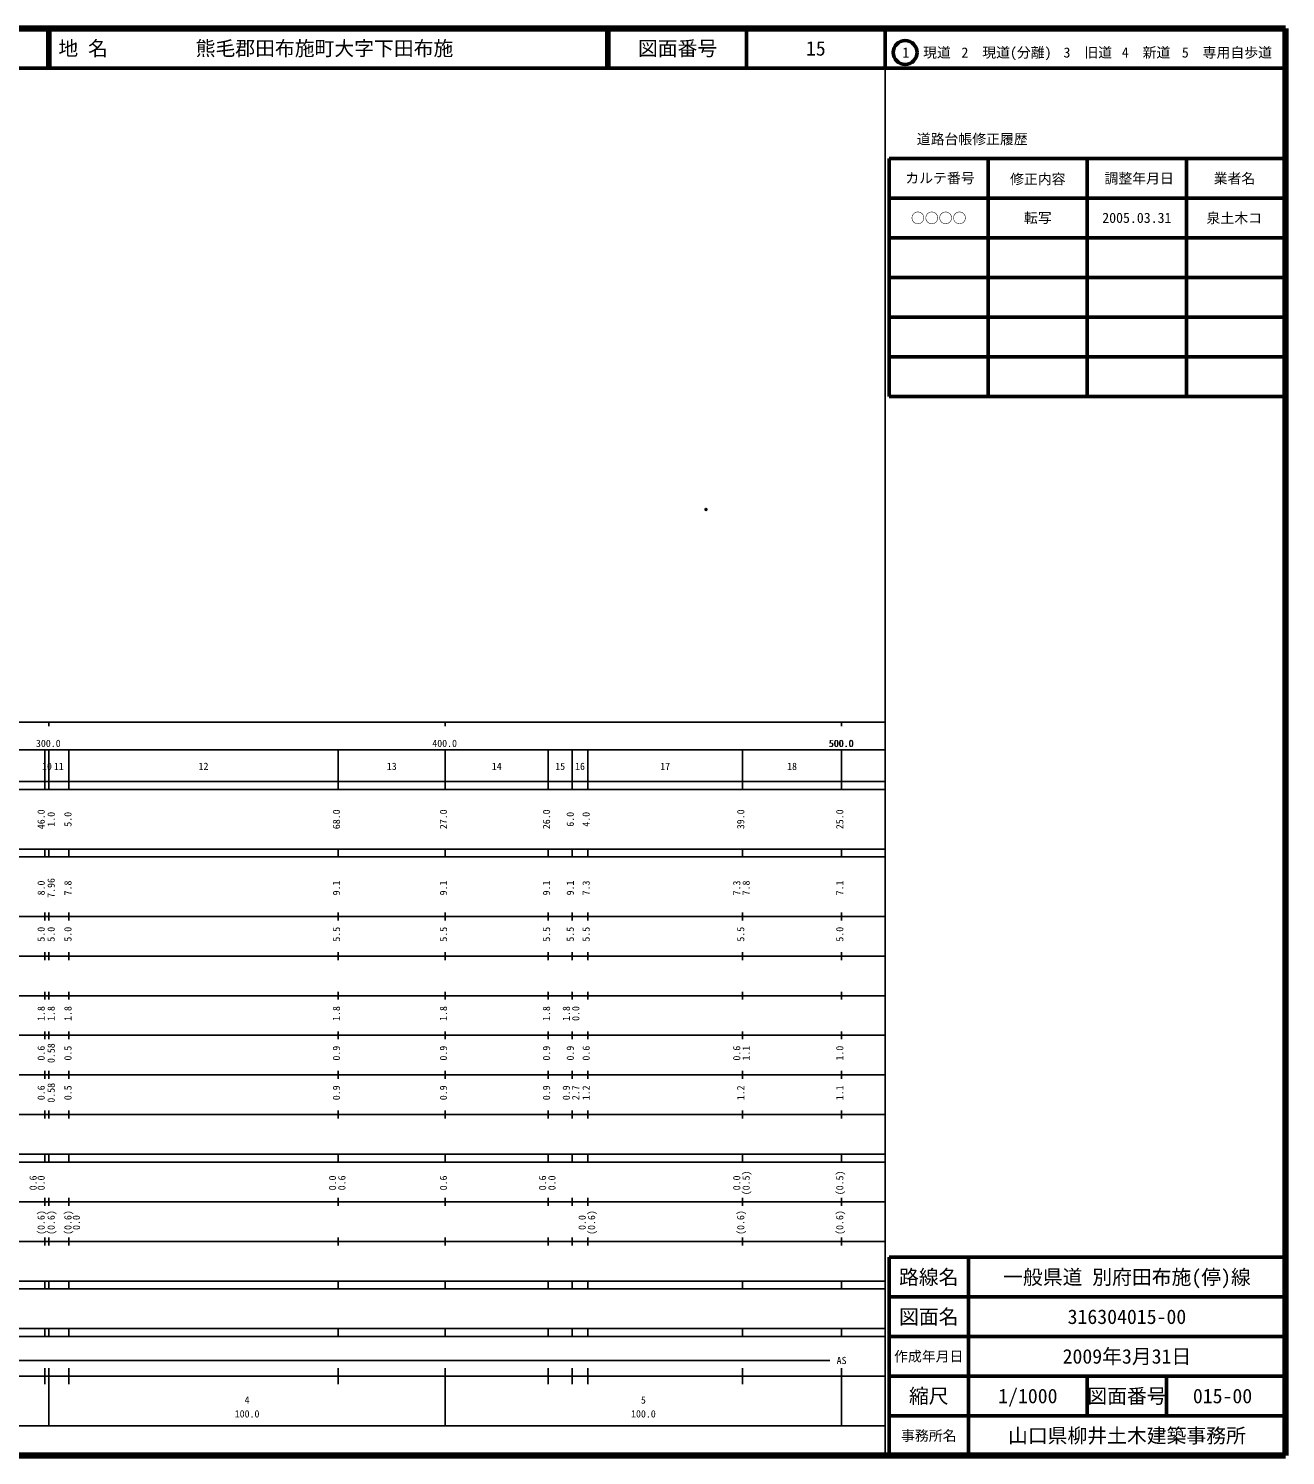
# Model space of a CAD drawing. Units: millimetres on the paper. Extents: x 40 to 680, y 20 to 380.
# Drawn here: x 362.9 to 680, y 20 to 380 of the extents above; entities that cross this region are included whole.
import ezdxf
from ezdxf.enums import TextEntityAlignment as Align

# ---------------------------------------------------------------- set-up
doc = ezdxf.new("R2010")
doc.units = ezdxf.units.MM
doc.header["$PDMODE"] = 32
doc.header["$PDSIZE"] = 0.5
doc.layers.add('M-OTRS', color=6, linetype='Continuous')
doc.layers.add('M-TTL-TXT', color=7, linetype='Continuous')
for name, color, linetype, lineweight in [('M-TTL', 2, 'Continuous', 140), ('M-TTL-BAND', 7, 'Continuous', 25), ('M-TTL-FRAM', 2, 'Continuous', 50), ('M-TTL-LINE', 7, 'Continuous', 50)]:
    doc.layers.add(name, color=color, linetype=linetype, lineweight=lineweight)
doc.styles.add('ＭＳ ゴシック', font='')
doc.styles.get('ＭＳ ゴシック').set_extended_font_data('MS Gothic')

msp = doc.modelspace()

# ---------------------------------------------------------------- linework, layer by layer
at = {"layer": 'M-OTRS'}
msp.add_point((533.789, 258.683), dxfattribs=at)
at = {"layer": 'M-TTL'}
for p, q in [((680, 380), (40, 380)), ((680, 20), (680, 380)), ((40, 20), (680, 20))]:
    msp.add_line(p, q, dxfattribs=at)
at = {"layer": 'M-TTL-BAND'}
for p, q in [((579, 20), (579, 370)), ((40, 205), (579, 205)), ((368, 205), (368, 204)), ((468, 205), (468, 204)), ((568, 205), (568, 204)), ((68, 198), (579, 198)), ((367, 188), (367, 198)), ((368, 188), (368, 198)), ((373, 188), (373, 198)), ((441, 188), (441, 198)), ((468, 188), (468, 198)), ((494, 188), (494, 198)), ((500, 188), (500, 198)), ((504, 188), (504, 198)), ((543, 188), (543, 198)), ((568, 188), (568, 198)), ((40, 190), (579, 190)), ((40, 188), (579, 188)), ((40, 173), (579, 173)), ((367, 171), (367, 173)), ((368, 171), (368, 173)), ((373, 171), (373, 173)), ((441, 171), (441, 173)), ((468, 171), (468, 173)), ((494, 171), (494, 173)), ((500, 171), (500, 173)), ((504, 171), (504, 173)), ((543, 171), (543, 173)), ((568, 171), (568, 173)), ((40, 171), (579, 171)), ((40, 156), (579, 156)), ((367, 155), (367, 157)), ((368, 155), (368, 157)), ((373, 155), (373, 157)), ((441, 155), (441, 157)), ((468, 155), (468, 157)), ((494, 155), (494, 157)), ((500, 155), (500, 157)), ((504, 155), (504, 157)), ((543, 155), (543, 157)), ((568, 155), (568, 157)), ((46, 146), (579, 146)), ((367, 145), (367, 147)), ((368, 145), (368, 147)), ((373, 145), (373, 147)), ((441, 145), (441, 147)), ((468, 145), (468, 147)), ((494, 145), (494, 147)), ((500, 145), (500, 147)), ((504, 145), (504, 147)), ((543, 145), (543, 147)), ((568, 145), (568, 147)), ((367, 135), (367, 137)), ((368, 135), (368, 137)), ((373, 135), (373, 137)), ((441, 135), (441, 137)), ((468, 135), (468, 137)), ((494, 135), (494, 137)), ((500, 135), (500, 137)), ((504, 135), (504, 137)), ((543, 135), (543, 137)), ((568, 135), (568, 137)), ((52, 136), (579, 136)), ((46, 126), (579, 126)), ((367, 125), (367, 127)), ((368, 125), (368, 127)), ((373, 125), (373, 127)), ((441, 125), (441, 127)), ((468, 125), (468, 127)), ((494, 125), (494, 127)), ((500, 125), (500, 127)), ((504, 125), (504, 127)), ((543, 125), (543, 127)), ((568, 125), (568, 127)), ((52, 116), (579, 116)), ((367, 115), (367, 117)), ((368, 115), (368, 117)), ((373, 115), (373, 117)), ((441, 115), (441, 117)), ((468, 115), (468, 117)), ((494, 115), (494, 117)), ((500, 115), (500, 117)), ((504, 115), (504, 117)), ((543, 115), (543, 117)), ((568, 115), (568, 117)), ((46, 106), (579, 106)), ((367, 105), (367, 107)), ((368, 105), (368, 107)), ((373, 105), (373, 107)), ((441, 105), (441, 107)), ((468, 105), (468, 107)), ((494, 105), (494, 107)), ((500, 105), (500, 107)), ((504, 105), (504, 107)), ((543, 105), (543, 107)), ((568, 105), (568, 107)), ((40, 96), (579, 96)), ((40, 94), (579, 94)), ((367, 94), (367, 96)), ((368, 94), (368, 96)), ((373, 94), (373, 96)), ((441, 94), (441, 96)), ((468, 94), (468, 96)), ((494, 94), (494, 96)), ((500, 94), (500, 96)), ((504, 94), (504, 96)), ((543, 94), (543, 96)), ((568, 94), (568, 96)), ((49, 84), (579, 84)), ((367, 83), (367, 85)), ((368, 83), (368, 85)), ((373, 83), (373, 85)), ((441, 83), (441, 85)), ((468, 83), (468, 85)), ((494, 83), (494, 85)), ((500, 83), (500, 85)), ((504, 83), (504, 85)), ((543, 83), (543, 85)), ((568, 83), (568, 85)), ((40, 74), (579, 74)), ((367, 73), (367, 75)), ((368, 73), (368, 75)), ((373, 73), (373, 75)), ((441, 73), (441, 75)), ((468, 73), (468, 75)), ((494, 73), (494, 75)), ((500, 73), (500, 75)), ((504, 73), (504, 75)), ((543, 73), (543, 75)), ((568, 73), (568, 75)), ((40, 64), (579, 64)), ((40, 62), (579, 62)), ((367, 62), (367, 64)), ((368, 62), (368, 64)), ((373, 62), (373, 64)), ((441, 62), (441, 64)), ((468, 62), (468, 64)), ((494, 62), (494, 64)), ((500, 62), (500, 64)), ((504, 62), (504, 64)), ((543, 62), (543, 64)), ((568, 62), (568, 64)), ((40, 52), (579, 52)), ((367, 50), (367, 52)), ((368, 50), (368, 52)), ((373, 50), (373, 52)), ((441, 50), (441, 52)), ((468, 50), (468, 52)), ((494, 50), (494, 52)), ((500, 50), (500, 52)), ((504, 50), (504, 52)), ((543, 50), (543, 52)), ((568, 50), (568, 52)), ((40, 50), (579, 50)), ((71, 44), (565, 44)), ((40, 40), (579, 40)), ((367, 38), (367, 42)), ((368, 27.5), (368, 42)), ((373, 38), (373, 42)), ((441, 38), (441, 42)), ((468, 27.5), (468, 42)), ((494, 38), (494, 42)), ((500, 38), (500, 42)), ((504, 38), (504, 42)), ((543, 38), (543, 42)), ((568, 27.5), (568, 42)), ((68, 27.5), (579, 27.5))]:
    msp.add_line(p, q, dxfattribs=at)
at = {"layer": 'M-TTL-FRAM'}
for p, q in [((580, 347.197), (580, 287.197)), ((580, 347.197), (680, 347.197)), ((580, 287.197), (680, 287.197)), ((680, 70), (580, 70)), ((580, 70), (580, 20))]:
    msp.add_line(p, q, dxfattribs=at)
at = {"layer": 'M-TTL-LINE'}
for p, q in [((367.75, 380), (367.75, 370)), ((368.25, 380), (368.25, 370)), ((508.747, 380), (508.747, 370)), ((509.247, 380), (509.247, 370)), ((543.997, 380), (543.997, 370)), ((579, 380), (579, 370)), ((40, 370), (680, 370)), ((605, 347.197), (605, 287.197)), ((630, 347.197), (630, 287.197)), ((655, 347.197), (655, 287.197)), ((580, 337.197), (680, 337.197)), ((580, 327.197), (680, 327.197)), ((580, 317.197), (680, 317.197)), ((580, 307.197), (680, 307.197)), ((580, 297.197), (680, 297.197)), ((600, 70), (600, 20)), ((680, 60), (580, 60)), ((680, 50), (580, 50)), ((680, 40), (580, 40)), ((630, 40), (630, 30)), ((650, 40), (650, 30)), ((680, 30), (580, 30))]:
    msp.add_line(p, q, dxfattribs=at)
msp.add_circle((584.031, 373.958), 3, dxfattribs=at)

# ---------------------------------------------------------------- texts
at = {"layer": 'M-TTL-BAND', "style": 'ＭＳ ゴシック'}
for s, p in [('300.0', (367.844, 198.195)), ('400.0', (467.844, 198.195)), ('500.0', (567.844, 198.195)), ('500.0', (568, 198.195)), ('10', (367.5, 192.405)), ('11', (370.5, 192.405)), ('12', (407, 192.405)), ('13', (454.5, 192.405)), ('14', (481, 192.405)), ('15', (497, 192.405)), ('16', (502, 192.405)), ('17', (523.5, 192.405)), ('18', (555.5, 192.405)), ('AS', (568, 42.5)), ('4', (418, 32.523)), ('5', (518, 32.523)), ('100.0', (418, 29.033)), ('100.0', (518, 29.033))]:
    msp.add_text(s, height=1.833, dxfattribs=at).set_placement(p, align=Align.BOTTOM_CENTER)
for s, p in [('46.0', (367.49, 180.5)), ('1.0', (370.017, 180.5)), ('5.0', (374.25, 180.5)), ('68.0', (442, 180.5)), ('27.0', (469, 180.5)), ('26.0', (495, 180.5)), ('6.0', (501, 180.5)), ('4.0', (505, 180.5)), ('39.0', (544, 180.5)), ('25.0', (569, 180.5)), ('8.0', (367.49, 163.174)), ('7.96', (370.017, 163.174)), ('7.8', (374.25, 163.174)), ('9.1', (442, 163.174)), ('9.1', (469, 163.174)), ('9.1', (495, 163.174)), ('9.1', (501, 163.174)), ('7.3', (505, 163.174)), ('7.3', (543, 163.174)), ('7.8', (545.37, 163.174)), ('7.1', (569, 163.174)), ('5.0', (367.49, 151.5)), ('5.0', (370.017, 151.5)), ('5.0', (374.25, 151.5)), ('5.5', (442, 151.5)), ('5.5', (469, 151.5)), ('5.5', (495, 151.5)), ('5.5', (501, 151.5)), ('5.5', (505, 151.5)), ('5.5', (544, 151.5)), ('5.0', (569, 151.5)), ('1.8', (367.49, 131.5)), ('1.8', (370.017, 131.5)), ('1.8', (374.25, 131.5)), ('1.8', (442, 131.5)), ('1.8', (469, 131.5)), ('1.8', (495, 131.5)), ('1.8', (500, 131.5)), ('0.0', (502.37, 131.5)), ('0.6', (367.49, 121.5)), ('0.58', (370.017, 121.5)), ('0.5', (374.25, 121.5)), ('0.9', (442, 121.5)), ('0.9', (469, 121.5)), ('0.9', (495, 121.5)), ('0.9', (501, 121.5)), ('0.6', (505, 121.5)), ('0.6', (543, 121.5)), ('1.1', (545.37, 121.5)), ('1.0', (569, 121.5)), ('0.6', (367.49, 111.5)), ('0.58', (370.017, 111.5)), ('0.5', (374.25, 111.5)), ('0.9', (442, 111.5)), ('0.9', (469, 111.5)), ('0.9', (495, 111.5)), ('0.9', (500, 111.5)), ('2.7', (502.37, 111.5)), ('1.2', (505, 111.5)), ('1.2', (544, 111.5)), ('1.1', (569, 111.5)), ('0.6', (365.455, 88.764)), ('0.0', (367.49, 88.764)), ('0.0', (441, 88.764)), ('0.6', (443.37, 88.764)), ('0.6', (469, 88.764)), ('0.6', (494, 88.764)), ('0.0', (496.37, 88.764)), ('0.0', (543, 88.764)), ('(0.5)', (545.37, 88.764)), ('(0.5)', (569, 88.764)), ('(0.6)', (367.49, 78.764)), ('(0.6)', (370.017, 78.764)), ('(0.6)', (374.25, 78.764)), ('0.0', (376.371, 78.764)), ('0.0', (504, 78.764)), ('(0.6)', (506.37, 78.764)), ('(0.6)', (544, 78.764)), ('(0.6)', (569, 78.764))]:
    msp.add_text(s, height=1.833, rotation=90, dxfattribs=at).set_placement(p, align=Align.BOTTOM_CENTER)
at = {"layer": 'M-TTL-TXT', "style": 'ＭＳ ゴシック'}
for s, p in [('地 名', (370.38, 375)), ('熊毛郡田布施町大字下田布施', (405.024, 375))]:
    msp.add_text(s, height=3.666, dxfattribs=at).set_placement(p, align=Align.MIDDLE_LEFT)
for s, height, p in [('図面番号', 3.666, (526.622, 375)), ('15', 3.666, (561.497, 375)), ('1\u3000現道', 2.566, (589.448, 373.958)), ('2\u3000現道(分離)', 2.566, (609.619, 373.958)), ('3\u3000旧道', 2.566, (630.121, 373.958)), ('4\u3000新道', 2.566, (644.824, 373.958)), ('5\u3000専用自歩道', 2.566, (665.228, 373.958)), ('道路台帳修正履歴', 2.566, (600.968, 352.113)), ('カルテ番号', 2.566, (592.839, 342.277)), ('修正内容', 2.566, (617.509, 342.023)), ('調整年月日', 2.566, (643.089, 342.197)), ('業者名', 2.566, (667.134, 342.197)), ('○○○○', 2.566, (592.5, 332.189)), ('転写', 2.566, (617.5, 332.245)), ('2005.03.31', 2.566, (642.5, 332.245)), ('泉土木コ', 2.566, (667.077, 332.189)), ('路線名', 3.666, (590, 65)), ('路線名', 3.666, (590, 65)), ('一般県道 別府田布施(停)線', 3.666, (640, 65)), ('図面名', 3.666, (590, 55)), ('図面名', 3.666, (590, 55)), ('316304015-00', 3.666, (640, 55)), ('2009年3月31日', 3.666, (640, 45)), ('作成年月日', 2.566, (590, 45)), ('作成年月日', 2.566, (590, 45)), ('縮尺', 3.666, (590, 35)), ('縮尺', 3.666, (590, 35)), ('1/1000', 3.666, (615, 35)), ('図面番号', 3.666, (640, 35)), ('図面番号', 3.666, (640, 35)), ('015-00', 3.666, (664.125, 35)), ('事務所名', 2.566, (590, 25)), ('事務所名', 2.566, (590, 25)), ('山口県柳井土木建築事務所', 3.666, (640, 25))]:
    msp.add_text(s, height=height, dxfattribs=at).set_placement(p, align=Align.MIDDLE_CENTER)

doc.saveas('drawing.dxf')
